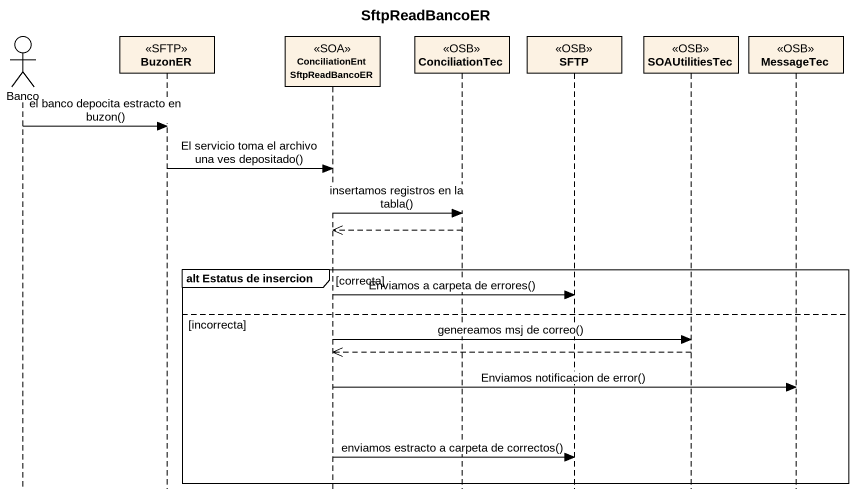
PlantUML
@startuml
title SftpReadBancoER
hide footbox
actor Banco
participant BuzonER <<SFTP>>
participant "ConciliationEnt SftpReadBancoER" as ConciliationEnt <<SOA>>
participant ConciliationTec <<OSB>>
participant SFTP <<OSB>>
participant SOAUtilitiesTec <<OSB>>
participant MessageTec <<OSB>>

Banco -> BuzonER : el banco depocita estracto en buzon()
BuzonER -> ConciliationEnt : El servicio toma el archivo una ves depositado()
ConciliationEnt -> ConciliationTec : insertamos registros en la tabla()
ConciliationTec -->> ConciliationEnt
group alt Estatus de insercion [correcta]
  ConciliationEnt -> SFTP : Enviamos a carpeta de errores()
else incorrecta
  ConciliationEnt -> SOAUtilitiesTec : genereamos msj de correo()
  SOAUtilitiesTec -->> ConciliationEnt
  ConciliationEnt -> MessageTec : Enviamos notificacion de error()
  ConciliationEnt -> SFTP : enviamos estracto a carpeta de correctos()
end
@enduml
